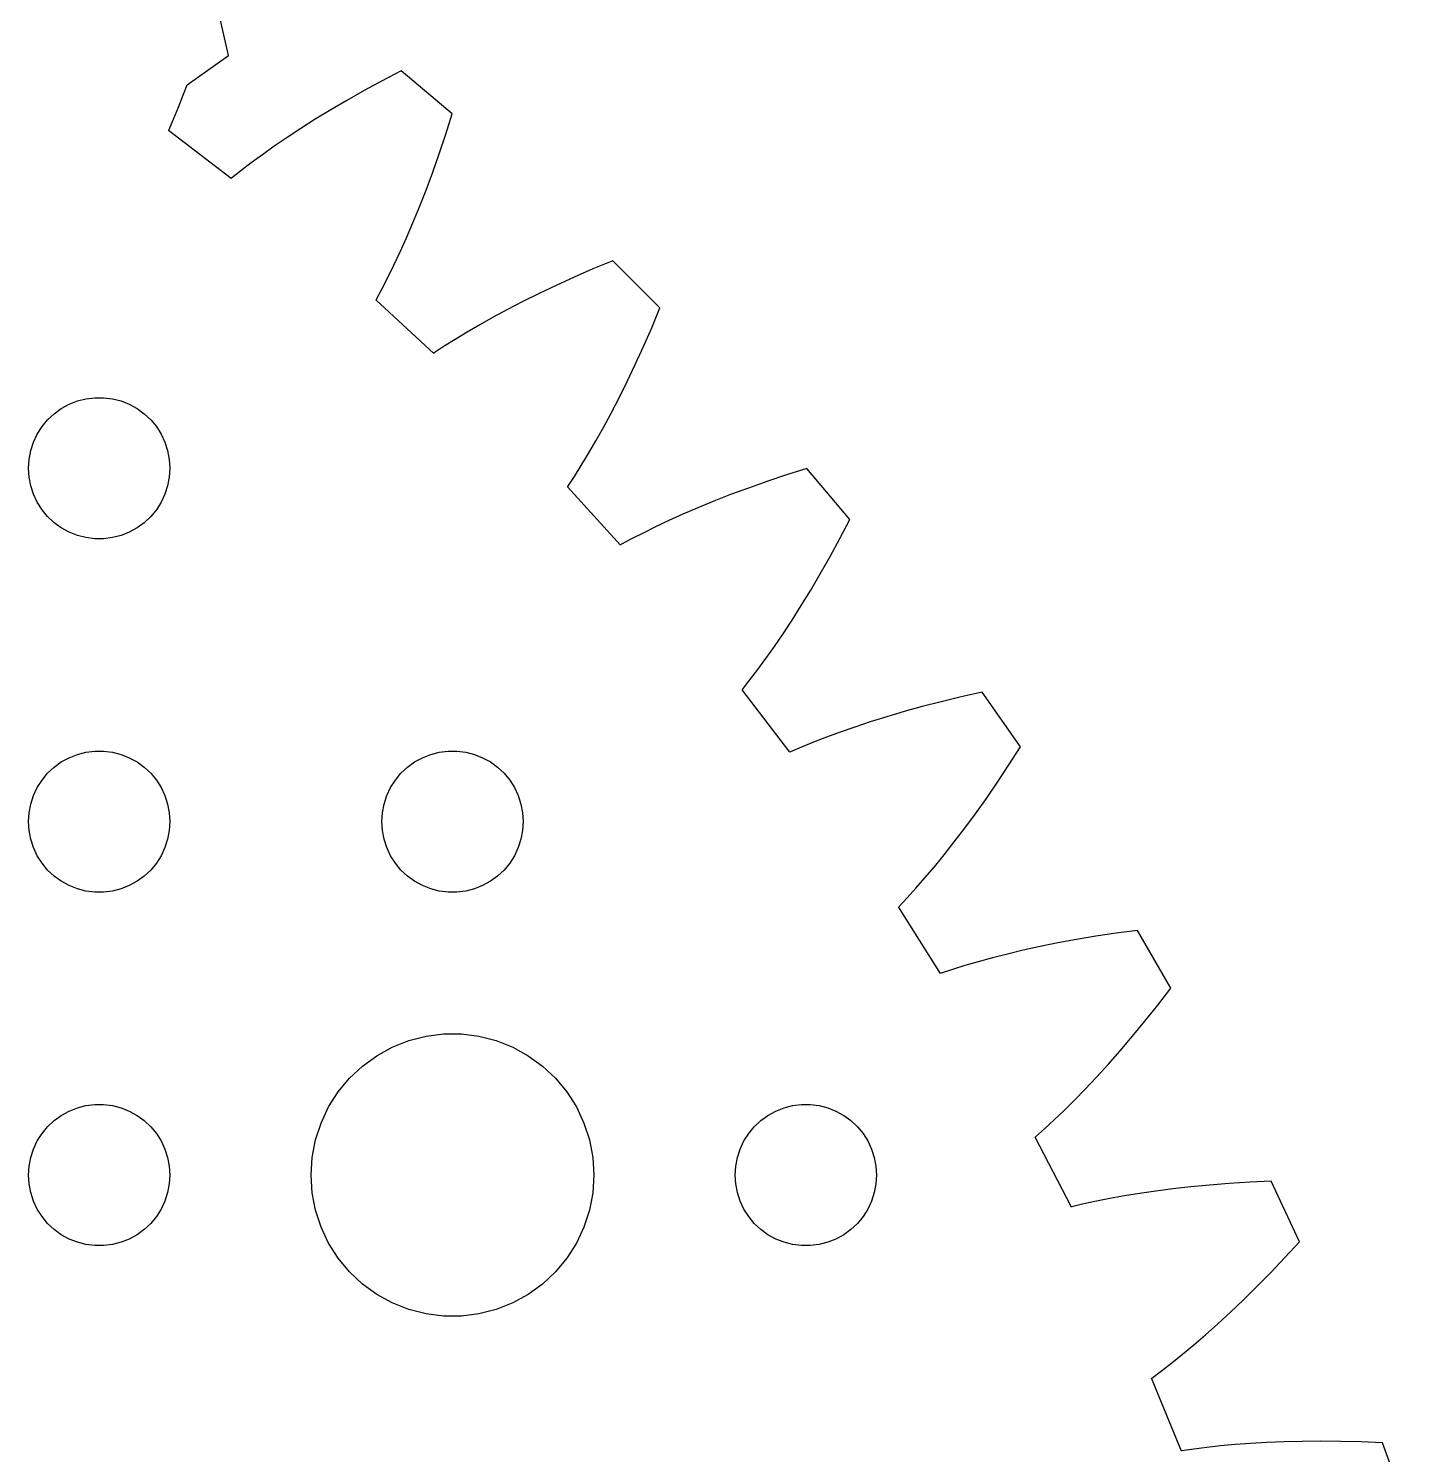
# Model space of a CAD drawing. Header units: metres. Extents: x -69 to 69, y 41 to 289.
# Drawn here: x 36 to 65.23, y 134.07 to 164.33 of the extents above; entities that cross this region are included whole.
import ezdxf

# ---------------------------------------------------------------- set-up
doc = ezdxf.new("R2010")
doc.units = ezdxf.units.M

msp = doc.modelspace()

# ---------------------------------------------------------------- linework, layer by layer
for p, q in [((40.1481, 164.2), (40.0458, 164.625)), ((40.2471, 163.756), (40.1481, 164.2)), ((39.3654, 163.139), (40.2471, 163.756)), ((43.9107, 163.433), (43.5076, 163.222)), ((44.9959, 162.522), (43.9107, 163.433)), ((39.2906, 162.936), (39.3654, 163.139)), ((43.5076, 163.222), (43.124, 163.014)), ((39.1844, 162.663), (39.2906, 162.936)), ((42.7595, 162.807), (42.414, 162.604)), ((43.124, 163.014), (42.7595, 162.807)), ((39.0803, 162.408), (39.1844, 162.663)), ((42.414, 162.604), (42.0872, 162.404)), ((44.8586, 162.089), (44.9959, 162.522)), ((38.9791, 162.172), (39.0803, 162.408)), ((41.7791, 162.209), (41.4892, 162.018)), ((42.0872, 162.404), (41.7791, 162.209)), ((38.974, 162.165), (38.9791, 162.172)), ((40.2984, 161.145), (38.974, 162.165)), ((41.4892, 162.018), (41.2175, 161.833)), ((44.7197, 161.675), (44.8586, 162.089)), ((40.9635, 161.653), (40.727, 161.479)), ((41.2175, 161.833), (40.9635, 161.653)), ((44.5799, 161.28), (44.7197, 161.675)), ((40.5078, 161.313), (40.3055, 161.154)), ((40.727, 161.479), (40.5078, 161.313)), ((40.3055, 161.154), (40.2984, 161.145)), ((44.4397, 160.904), (44.5799, 161.28)), ((44.2999, 160.548), (44.4397, 160.904)), ((44.1608, 160.21), (44.2999, 160.548)), ((44.0232, 159.892), (44.1608, 160.21)), ((43.8877, 159.592), (44.0232, 159.892)), ((43.7548, 159.311), (43.8877, 159.592)), ((43.6252, 159.048), (43.7548, 159.311)), ((47.9807, 159.228), (47.5803, 159.053)), ((48.4005, 159.402), (47.9807, 159.228)), ((49.4023, 158.401), (48.4005, 159.402)), ((43.4993, 158.803), (43.6252, 159.048)), ((47.1992, 158.88), (46.8373, 158.707)), ((47.5803, 159.053), (47.1992, 158.88)), ((43.3722, 158.57), (43.3778, 158.576)), ((44.6026, 157.438), (43.3722, 158.57)), ((43.3778, 158.576), (43.4993, 158.803)), ((46.8373, 158.707), (46.4944, 158.537)), ((46.1704, 158.369), (45.865, 158.204)), ((46.4944, 158.537), (46.1704, 158.369)), ((49.2277, 157.981), (49.4023, 158.401)), ((45.5781, 158.043), (45.3094, 157.886)), ((45.865, 158.204), (45.5781, 158.043)), ((49.0533, 157.58), (49.2277, 157.981)), ((45.0588, 157.734), (44.8259, 157.587)), ((45.3094, 157.886), (45.0588, 157.734)), ((44.6105, 157.446), (44.6026, 157.438)), ((44.8259, 157.587), (44.6105, 157.446)), ((48.8796, 157.199), (49.0533, 157.58)), ((48.7072, 156.837), (48.8796, 157.199)), ((48.5368, 156.494), (48.7072, 156.837)), ((37.0365, 156.427), (37.2189, 156.473)), ((37.2189, 156.473), (37.4058, 156.497)), ((37.4058, 156.497), (37.5942, 156.497)), ((37.5942, 156.497), (37.7811, 156.473)), ((37.7811, 156.473), (37.9635, 156.427)), ((48.3689, 156.17), (48.5368, 156.494)), ((36.4065, 156.027), (36.5439, 156.156)), ((36.5439, 156.156), (36.6963, 156.266)), ((36.6963, 156.266), (36.8613, 156.357)), ((36.8613, 156.357), (37.0365, 156.427)), ((37.9635, 156.427), (38.1387, 156.357)), ((38.1387, 156.357), (38.3037, 156.266)), ((38.3037, 156.266), (38.4561, 156.156)), ((38.4561, 156.156), (38.5934, 156.027)), ((48.2041, 155.865), (48.3689, 156.17)), ((36.1855, 155.723), (36.2865, 155.882)), ((36.2865, 155.882), (36.4065, 156.027)), ((38.5934, 156.027), (38.7135, 155.882)), ((38.7135, 155.882), (38.8145, 155.723)), ((48.0429, 155.578), (48.2041, 155.865)), ((36.0471, 155.373), (36.1053, 155.552)), ((36.1053, 155.552), (36.1855, 155.723)), ((38.8145, 155.723), (38.8947, 155.552)), ((38.8947, 155.552), (38.9529, 155.373)), ((47.886, 155.309), (48.0429, 155.578)), ((36.0118, 155.188), (36.0471, 155.373)), ((38.9529, 155.373), (38.9882, 155.188)), ((47.7339, 155.059), (47.886, 155.309)), ((36, 155), (36.0118, 155.188)), ((36.0118, 154.812), (36, 155)), ((38.9882, 155.188), (39, 155)), ((39, 155), (38.9882, 154.812)), ((47.5872, 154.826), (47.7339, 155.059)), ((52.522, 154.996), (52.0886, 154.859)), ((53.4326, 153.911), (52.522, 154.996)), ((36.0471, 154.627), (36.0118, 154.812)), ((38.9882, 154.812), (38.9529, 154.627)), ((47.4464, 154.611), (47.5872, 154.826)), ((51.6745, 154.72), (51.2798, 154.58)), ((52.0886, 154.859), (51.6745, 154.72)), ((36.1053, 154.448), (36.0471, 154.627)), ((36.1855, 154.277), (36.1053, 154.448)), ((38.8947, 154.448), (38.8145, 154.277)), ((38.9529, 154.627), (38.8947, 154.448)), ((47.4403, 154.605), (47.4464, 154.611)), ((48.5674, 153.37), (47.4403, 154.605)), ((50.9042, 154.44), (50.5478, 154.3)), ((51.2798, 154.58), (50.9042, 154.44)), ((36.2865, 154.118), (36.1855, 154.277)), ((36.4065, 153.973), (36.2865, 154.118)), ((38.7135, 154.118), (38.5934, 153.973)), ((38.8145, 154.277), (38.7135, 154.118)), ((50.2103, 154.161), (49.8918, 154.023)), ((50.5478, 154.3), (50.2103, 154.161)), ((36.5439, 153.844), (36.4065, 153.973)), ((36.6963, 153.734), (36.5439, 153.844)), ((36.8613, 153.643), (36.6963, 153.734)), ((38.3037, 153.734), (38.1387, 153.643)), ((38.4561, 153.844), (38.3037, 153.734)), ((38.5934, 153.973), (38.4561, 153.844)), ((49.3106, 153.755), (49.0476, 153.625)), ((49.5919, 153.888), (49.3106, 153.755)), ((49.8918, 154.023), (49.5919, 153.888)), ((53.2222, 153.508), (53.4326, 153.911)), ((37.0365, 153.573), (36.8613, 153.643)), ((37.2189, 153.527), (37.0365, 153.573)), ((37.4058, 153.503), (37.2189, 153.527)), ((37.5942, 153.503), (37.4058, 153.503)), ((37.7811, 153.527), (37.5942, 153.503)), ((37.9635, 153.573), (37.7811, 153.527)), ((38.1387, 153.643), (37.9635, 153.573)), ((48.8028, 153.499), (48.576, 153.378)), ((49.0476, 153.625), (48.8028, 153.499)), ((53.0135, 153.124), (53.2222, 153.508)), ((48.576, 153.378), (48.5674, 153.37)), ((52.8073, 152.759), (53.0135, 153.124)), ((52.604, 152.414), (52.8073, 152.759)), ((52.4044, 152.087), (52.604, 152.414)), ((52.2088, 151.779), (52.4044, 152.087)), ((52.0181, 151.489), (52.2088, 151.779)), ((51.8325, 151.217), (52.0181, 151.489)), ((51.6528, 150.963), (51.8325, 151.217)), ((51.313, 150.508), (51.4794, 150.727)), ((51.4794, 150.727), (51.6528, 150.963)), ((51.154, 150.306), (51.313, 150.508)), ((51.1473, 150.3), (51.154, 150.306)), ((52.1625, 148.972), (51.1473, 150.3)), ((55.8001, 150.148), (55.3755, 150.046)), ((56.2438, 150.247), (55.8001, 150.148)), ((57.0564, 149.087), (56.2438, 150.247)), ((54.5837, 149.834), (54.2164, 149.726)), ((54.97, 149.941), (54.5837, 149.834)), ((55.3755, 150.046), (54.97, 149.941)), ((53.5388, 149.507), (53.2282, 149.398)), ((53.8681, 149.617), (53.5388, 149.507)), ((54.2164, 149.726), (53.8681, 149.617)), ((52.9364, 149.291), (52.6631, 149.184)), ((53.2282, 149.398), (52.9364, 149.291)), ((36.8613, 148.857), (37.0365, 148.927)), ((37.0365, 148.927), (37.2189, 148.973)), ((37.2189, 148.973), (37.4058, 148.997)), ((37.4058, 148.997), (37.5942, 148.997)), ((37.5942, 148.997), (37.7811, 148.973)), ((37.7811, 148.973), (37.9635, 148.927)), ((37.9635, 148.927), (38.1387, 148.857)), ((44.3613, 148.857), (44.5365, 148.927)), ((44.5365, 148.927), (44.7189, 148.973)), ((44.7189, 148.973), (44.9058, 148.997)), ((44.9058, 148.997), (45.0942, 148.997)), ((45.0942, 148.997), (45.2811, 148.973)), ((45.2811, 148.973), (45.4635, 148.927)), ((45.4635, 148.927), (45.6387, 148.857)), ((52.1718, 148.979), (52.1625, 148.972)), ((52.4083, 149.08), (52.1718, 148.979)), ((52.6631, 149.184), (52.4083, 149.08)), ((56.8116, 148.703), (57.0564, 149.087)), ((36.4065, 148.527), (36.5439, 148.656)), ((36.5439, 148.656), (36.6963, 148.766)), ((36.6963, 148.766), (36.8613, 148.857)), ((38.1387, 148.857), (38.3037, 148.766)), ((38.3037, 148.766), (38.4561, 148.656)), ((38.4561, 148.656), (38.5934, 148.527)), ((43.9065, 148.527), (44.0439, 148.656)), ((44.0439, 148.656), (44.1963, 148.766)), ((44.1963, 148.766), (44.3613, 148.857)), ((45.6387, 148.857), (45.8037, 148.766)), ((45.8037, 148.766), (45.9561, 148.656)), ((45.9561, 148.656), (46.0934, 148.527)), ((56.5703, 148.339), (56.8116, 148.703)), ((36.1855, 148.223), (36.2865, 148.382)), ((36.2865, 148.382), (36.4065, 148.527)), ((38.5934, 148.527), (38.7135, 148.382)), ((38.7135, 148.382), (38.8145, 148.223)), ((43.6855, 148.223), (43.7865, 148.382)), ((43.7865, 148.382), (43.9065, 148.527)), ((46.0934, 148.527), (46.2135, 148.382)), ((46.2135, 148.382), (46.3145, 148.223)), ((56.3331, 147.994), (56.5703, 148.339)), ((36.0471, 147.873), (36.1053, 148.052)), ((36.1053, 148.052), (36.1855, 148.223)), ((38.8145, 148.223), (38.8947, 148.052)), ((38.8947, 148.052), (38.9529, 147.873)), ((43.5471, 147.873), (43.6053, 148.052)), ((43.6053, 148.052), (43.6855, 148.223)), ((46.3145, 148.223), (46.3947, 148.052)), ((46.3947, 148.052), (46.4529, 147.873)), ((56.1005, 147.668), (56.3331, 147.994)), ((36, 147.5), (36.0118, 147.688)), ((36.0118, 147.688), (36.0471, 147.873)), ((38.9529, 147.873), (38.9882, 147.688)), ((38.9882, 147.688), (39, 147.5)), ((43.5, 147.5), (43.5118, 147.688)), ((43.5118, 147.688), (43.5471, 147.873)), ((46.4529, 147.873), (46.4882, 147.688)), ((46.4882, 147.688), (46.5, 147.5)), ((36.0118, 147.312), (36, 147.5)), ((39, 147.5), (38.9882, 147.312)), ((43.5118, 147.312), (43.5, 147.5)), ((46.5, 147.5), (46.4882, 147.312)), ((55.8731, 147.36), (56.1005, 147.668)), ((36.0471, 147.127), (36.0118, 147.312)), ((36.1053, 146.948), (36.0471, 147.127)), ((38.9529, 147.127), (38.8947, 146.948)), ((38.9882, 147.312), (38.9529, 147.127)), ((43.5471, 147.127), (43.5118, 147.312)), ((43.6053, 146.948), (43.5471, 147.127)), ((46.4529, 147.127), (46.3947, 146.948)), ((46.4882, 147.312), (46.4529, 147.127)), ((55.4361, 146.798), (55.6515, 147.07)), ((55.6515, 147.07), (55.8731, 147.36)), ((36.1855, 146.777), (36.1053, 146.948)), ((36.2865, 146.618), (36.1855, 146.777)), ((38.8145, 146.777), (38.7135, 146.618)), ((38.8947, 146.948), (38.8145, 146.777)), ((43.6855, 146.777), (43.6053, 146.948)), ((43.7865, 146.618), (43.6855, 146.777)), ((46.3145, 146.777), (46.2135, 146.618)), ((46.3947, 146.948), (46.3145, 146.777)), ((55.2276, 146.543), (55.4361, 146.798)), ((36.4065, 146.473), (36.2865, 146.618)), ((36.5439, 146.344), (36.4065, 146.473)), ((38.5934, 146.473), (38.4561, 146.344)), ((38.7135, 146.618), (38.5934, 146.473)), ((43.9065, 146.473), (43.7865, 146.618)), ((44.0439, 146.344), (43.9065, 146.473)), ((46.0934, 146.473), (45.9561, 146.344)), ((46.2135, 146.618), (46.0934, 146.473)), ((55.0264, 146.306), (55.2276, 146.543)), ((36.6963, 146.234), (36.5439, 146.344)), ((36.8613, 146.143), (36.6963, 146.234)), ((38.3037, 146.234), (38.1387, 146.143)), ((38.4561, 146.344), (38.3037, 146.234)), ((44.1963, 146.234), (44.0439, 146.344)), ((44.3613, 146.143), (44.1963, 146.234)), ((45.8037, 146.234), (45.6387, 146.143)), ((45.9561, 146.344), (45.8037, 146.234)), ((54.8331, 146.085), (55.0264, 146.306)), ((37.0365, 146.073), (36.8613, 146.143)), ((37.2189, 146.027), (37.0365, 146.073)), ((37.4058, 146.003), (37.2189, 146.027)), ((37.5942, 146.003), (37.4058, 146.003)), ((37.7811, 146.027), (37.5942, 146.003)), ((37.9635, 146.073), (37.7811, 146.027)), ((38.1387, 146.143), (37.9635, 146.073)), ((44.5365, 146.073), (44.3613, 146.143)), ((44.7189, 146.027), (44.5365, 146.073)), ((44.9058, 146.003), (44.7189, 146.027)), ((45.0942, 146.003), (44.9058, 146.003)), ((45.2811, 146.027), (45.0942, 146.003)), ((45.4635, 146.073), (45.2811, 146.027)), ((45.6387, 146.143), (45.4635, 146.073)), ((54.4722, 145.694), (54.6482, 145.881)), ((54.6482, 145.881), (54.8331, 146.085)), ((54.4651, 145.689), (54.4722, 145.694)), ((55.3607, 144.278), (54.4651, 145.689)), ((58.2419, 144.998), (57.8477, 144.925)), ((58.655, 145.067), (58.2419, 144.998)), ((59.0869, 145.132), (58.655, 145.067)), ((59.5376, 145.192), (59.0869, 145.132)), ((60.2459, 143.965), (59.5376, 145.192)), ((56.7783, 144.691), (56.4595, 144.609)), ((57.116, 144.771), (56.7783, 144.691)), ((57.4724, 144.849), (57.116, 144.771)), ((57.8477, 144.925), (57.4724, 144.849)), ((55.615, 144.364), (55.3705, 144.284)), ((55.8779, 144.445), (55.615, 144.364)), ((56.1594, 144.527), (55.8779, 144.445)), ((56.4595, 144.609), (56.1594, 144.527)), ((55.3705, 144.284), (55.3607, 144.278)), ((59.9686, 143.605), (60.2459, 143.965)), ((59.6965, 143.263), (59.9686, 143.605)), ((59.4301, 142.94), (59.6965, 143.263)), ((43.7227, 142.714), (44.0729, 142.853)), ((44.0729, 142.853), (44.4379, 142.947)), ((44.4379, 142.947), (44.8116, 142.994)), ((44.8116, 142.994), (45.1884, 142.994)), ((45.1884, 142.994), (45.5621, 142.947)), ((45.5621, 142.947), (45.927, 142.853)), ((45.927, 142.853), (46.2773, 142.714)), ((59.17, 142.635), (59.4301, 142.94)), ((43.0877, 142.312), (43.3925, 142.533)), ((43.3925, 142.533), (43.7227, 142.714)), ((46.2773, 142.714), (46.6075, 142.533)), ((46.6075, 142.533), (46.9123, 142.312)), ((58.9166, 142.348), (59.17, 142.635)), ((42.8131, 142.054), (43.0877, 142.312)), ((46.9123, 142.312), (47.1869, 142.054)), ((58.6705, 142.078), (58.9166, 142.348)), ((42.5729, 141.763), (42.8131, 142.054)), ((47.1869, 142.054), (47.427, 141.763)), ((58.4323, 141.826), (58.6705, 142.078)), ((42.3711, 141.445), (42.5729, 141.763)), ((47.427, 141.763), (47.6289, 141.445)), ((58.2024, 141.591), (58.4323, 141.826)), ((36.6963, 141.266), (36.8613, 141.357)), ((36.8613, 141.357), (37.0365, 141.427)), ((37.0365, 141.427), (37.2189, 141.473)), ((37.2189, 141.473), (37.4058, 141.497)), ((37.4058, 141.497), (37.5942, 141.497)), ((37.5942, 141.497), (37.7811, 141.473)), ((37.7811, 141.473), (37.9635, 141.427)), ((37.9635, 141.427), (38.1387, 141.357)), ((38.1387, 141.357), (38.3037, 141.266)), ((42.2107, 141.104), (42.3711, 141.445)), ((47.6289, 141.445), (47.7893, 141.104)), ((51.6963, 141.266), (51.8613, 141.357)), ((51.8613, 141.357), (52.0365, 141.427)), ((52.0365, 141.427), (52.2189, 141.473)), ((52.2189, 141.473), (52.4058, 141.497)), ((52.4058, 141.497), (52.5942, 141.497)), ((52.5942, 141.497), (52.7811, 141.473)), ((52.7811, 141.473), (52.9635, 141.427)), ((52.9635, 141.427), (53.1387, 141.357)), ((53.1387, 141.357), (53.3037, 141.266)), ((57.7695, 141.169), (57.9813, 141.372)), ((57.9813, 141.372), (58.2024, 141.591)), ((36.2865, 140.882), (36.4065, 141.027)), ((36.4065, 141.027), (36.5439, 141.156)), ((36.5439, 141.156), (36.6963, 141.266)), ((38.3037, 141.266), (38.4561, 141.156)), ((38.4561, 141.156), (38.5934, 141.027)), ((38.5934, 141.027), (38.7135, 140.882)), ((42.0942, 140.746), (42.2107, 141.104)), ((47.7893, 141.104), (47.9057, 140.746)), ((51.2865, 140.882), (51.4065, 141.027)), ((51.4065, 141.027), (51.5439, 141.156)), ((51.5439, 141.156), (51.6963, 141.266)), ((53.3037, 141.266), (53.4561, 141.156)), ((53.4561, 141.156), (53.5934, 141.027)), ((53.5934, 141.027), (53.7135, 140.882)), ((57.5675, 140.982), (57.7695, 141.169)), ((36.1053, 140.552), (36.1855, 140.723)), ((36.1855, 140.723), (36.2865, 140.882)), ((38.7135, 140.882), (38.8145, 140.723)), ((38.8145, 140.723), (38.8947, 140.552)), ((42.0237, 140.376), (42.0942, 140.746)), ((47.9057, 140.746), (47.9763, 140.376)), ((51.1053, 140.552), (51.1855, 140.723)), ((51.1855, 140.723), (51.2865, 140.882)), ((53.7135, 140.882), (53.8145, 140.723)), ((53.8145, 140.723), (53.8947, 140.552)), ((57.3683, 140.806), (57.3758, 140.81)), ((58.1375, 139.322), (57.3683, 140.806)), ((57.3758, 140.81), (57.5675, 140.982)), ((36.0471, 140.373), (36.1053, 140.552)), ((38.8947, 140.552), (38.9529, 140.373)), ((51.0471, 140.373), (51.1053, 140.552)), ((53.8947, 140.552), (53.9529, 140.373)), ((36, 140), (36.0118, 140.188)), ((36.0118, 140.188), (36.0471, 140.373)), ((38.9529, 140.373), (38.9882, 140.188)), ((38.9882, 140.188), (39, 140)), ((42, 140), (42.0237, 140.376)), ((47.9763, 140.376), (48, 140)), ((51, 140), (51.0118, 140.188)), ((51.0118, 140.188), (51.0471, 140.373)), ((53.9529, 140.373), (53.9882, 140.188)), ((53.9882, 140.188), (54, 140)), ((36.0118, 139.812), (36, 140)), ((36.0471, 139.627), (36.0118, 139.812)), ((38.9882, 139.812), (38.9529, 139.627)), ((39, 140), (38.9882, 139.812)), ((42.0237, 139.624), (42, 140)), ((48, 140), (47.9763, 139.624)), ((51.0118, 139.812), (51, 140)), ((51.0471, 139.627), (51.0118, 139.812)), ((53.9882, 139.812), (53.9529, 139.627)), ((54, 140), (53.9882, 139.812)), ((61.4881, 139.822), (61.0706, 139.789)), ((61.924, 139.849), (61.4881, 139.822)), ((62.3782, 139.869), (61.924, 139.849)), ((62.9769, 138.585), (62.3782, 139.869)), ((36.1053, 139.448), (36.0471, 139.627)), ((38.9529, 139.627), (38.8947, 139.448)), ((42.0942, 139.254), (42.0237, 139.624)), ((47.9763, 139.624), (47.9057, 139.254)), ((51.1053, 139.448), (51.0471, 139.627)), ((53.9529, 139.627), (53.8947, 139.448)), ((58.9549, 139.501), (58.6674, 139.444)), ((59.2611, 139.557), (58.9549, 139.501)), ((59.5858, 139.61), (59.2611, 139.557)), ((59.9291, 139.661), (59.5858, 139.61)), ((60.291, 139.708), (59.9291, 139.661)), ((60.6715, 139.751), (60.291, 139.708)), ((61.0706, 139.789), (60.6715, 139.751)), ((36.1855, 139.277), (36.1053, 139.448)), ((36.2865, 139.118), (36.1855, 139.277)), ((38.8145, 139.277), (38.7135, 139.118)), ((38.8947, 139.448), (38.8145, 139.277)), ((42.2107, 138.896), (42.0942, 139.254)), ((47.9057, 139.254), (47.7893, 138.896)), ((51.1855, 139.277), (51.1053, 139.448)), ((51.2865, 139.118), (51.1855, 139.277)), ((53.8145, 139.277), (53.7135, 139.118)), ((53.8947, 139.448), (53.8145, 139.277)), ((58.1478, 139.327), (58.1375, 139.322)), ((58.3983, 139.386), (58.1478, 139.327)), ((58.6674, 139.444), (58.3983, 139.386)), ((36.4065, 138.973), (36.2865, 139.118)), ((36.5439, 138.844), (36.4065, 138.973)), ((38.5934, 138.973), (38.4561, 138.844)), ((38.7135, 139.118), (38.5934, 138.973)), ((42.3711, 138.555), (42.2107, 138.896)), ((47.7893, 138.896), (47.6289, 138.555)), ((51.4065, 138.973), (51.2865, 139.118)), ((51.5439, 138.844), (51.4065, 138.973)), ((53.5934, 138.973), (53.4561, 138.844)), ((53.7135, 139.118), (53.5934, 138.973)), ((36.6963, 138.734), (36.5439, 138.844)), ((36.8613, 138.643), (36.6963, 138.734)), ((37.0365, 138.573), (36.8613, 138.643)), ((38.1387, 138.643), (37.9635, 138.573)), ((38.3037, 138.734), (38.1387, 138.643)), ((38.4561, 138.844), (38.3037, 138.734)), ((51.6963, 138.734), (51.5439, 138.844)), ((51.8613, 138.643), (51.6963, 138.734)), ((52.0365, 138.573), (51.8613, 138.643)), ((53.1387, 138.643), (52.9635, 138.573)), ((53.3037, 138.734), (53.1387, 138.643)), ((53.4561, 138.844), (53.3037, 138.734)), ((37.2189, 138.527), (37.0365, 138.573)), ((37.4058, 138.503), (37.2189, 138.527)), ((37.5942, 138.503), (37.4058, 138.503)), ((37.7811, 138.527), (37.5942, 138.503)), ((37.9635, 138.573), (37.7811, 138.527)), ((42.5729, 138.237), (42.3711, 138.555)), ((47.6289, 138.555), (47.427, 138.237)), ((52.2189, 138.527), (52.0365, 138.573)), ((52.4058, 138.503), (52.2189, 138.527)), ((52.5942, 138.503), (52.4058, 138.503)), ((52.7811, 138.527), (52.5942, 138.503)), ((52.9635, 138.573), (52.7811, 138.527)), ((62.6693, 138.25), (62.9769, 138.585)), ((42.8131, 137.946), (42.5729, 138.237)), ((47.427, 138.237), (47.1869, 137.946)), ((62.3684, 137.934), (62.6693, 138.25)), ((43.0877, 137.688), (42.8131, 137.946)), ((43.3925, 137.467), (43.0877, 137.688)), ((46.9123, 137.688), (46.6075, 137.467)), ((47.1869, 137.946), (46.9123, 137.688)), ((62.0749, 137.635), (62.3684, 137.934)), ((43.7227, 137.286), (43.3925, 137.467)), ((46.6075, 137.467), (46.2773, 137.286)), ((61.7891, 137.354), (62.0749, 137.635)), ((44.0729, 137.147), (43.7227, 137.286)), ((44.4379, 137.053), (44.0729, 137.147)), ((45.927, 137.147), (45.5621, 137.053)), ((46.2773, 137.286), (45.927, 137.147)), ((61.2431, 136.843), (61.5117, 137.09)), ((61.5117, 137.09), (61.7891, 137.354)), ((44.8116, 137.006), (44.4379, 137.053)), ((45.1884, 137.006), (44.8116, 137.006)), ((45.5621, 137.053), (45.1884, 137.006)), ((60.9838, 136.612), (61.2431, 136.843)), ((60.7342, 136.398), (60.9838, 136.612)), ((60.2662, 136.015), (60.4949, 136.199)), ((60.4949, 136.199), (60.7342, 136.398)), ((60.0487, 135.847), (60.2662, 136.015)), ((59.835, 135.689), (59.8428, 135.693)), ((60.4719, 134.144), (59.835, 135.689)), ((59.8428, 135.693), (60.0487, 135.847)), ((60.4826, 134.148), (60.4719, 134.144)), ((60.7373, 134.184), (60.4826, 134.148)), ((61.0103, 134.219), (60.7373, 134.184)), ((61.3018, 134.251), (61.0103, 134.219)), ((61.6116, 134.28), (61.3018, 134.251)), ((61.9398, 134.304), (61.6116, 134.28)), ((62.2862, 134.325), (61.9398, 134.304)), ((62.6508, 134.34), (62.2862, 134.325)), ((63.0336, 134.349), (62.6508, 134.34)), ((63.4344, 134.353), (63.0336, 134.349)), ((63.8532, 134.349), (63.4344, 134.353)), ((64.2898, 134.338), (63.8532, 134.349)), ((64.7441, 134.319), (64.2898, 134.338)), ((65.2286, 132.987), (64.7441, 134.319))]:
    msp.add_line(p, q)

doc.saveas('drawing.dxf')
